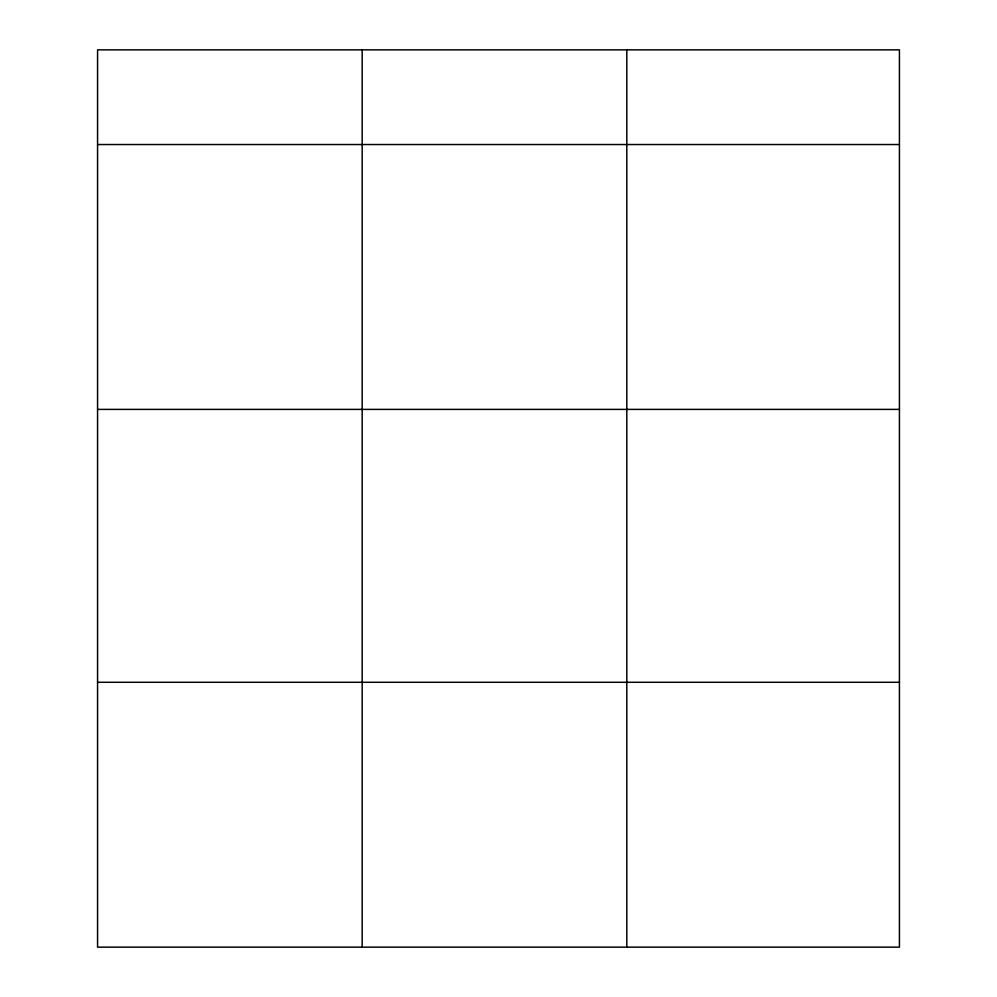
<?xml version="1.0" encoding="UTF-8"?>
<svg xmlns="http://www.w3.org/2000/svg" width="997" height="997" viewBox="0 0 997 997"><rect width="100%" height="100%" fill="white"/><g stroke="black" fill="none" stroke-linecap="round" stroke-linejoin="round"><path stroke-width="1.5" d="M899.431 409.393L899.431 49.85L97.569 49.85L97.569 947.15L899.431 947.15L899.431 409.393L97.569 409.393M97.569 144.528L899.431 144.528M97.569 682.284L899.431 682.284M626.801 49.85L626.801 947.15M362.185 49.85L362.185 947.15"/></g></svg>
